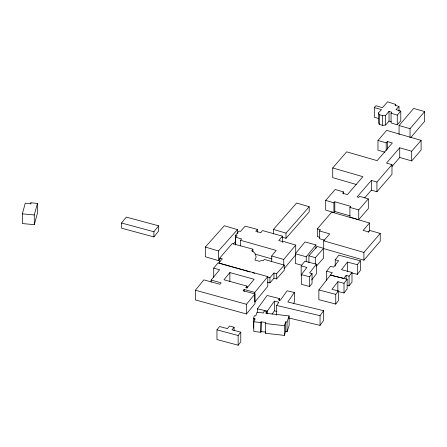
<?xml version="1.0" encoding="UTF-8"?>
<svg xmlns="http://www.w3.org/2000/svg" width="447" height="447" viewBox="0 0 447 447"><rect width="100%" height="100%" fill="white"/><g stroke="black" fill="none" stroke-linecap="round" stroke-linejoin="round"><path stroke-width="0.67" d="M30.877 202.793L30.647 203.67L25.278 203.173L22.35 213.856L22.35 223.556L34.285 224.662L37.447 213.102L37.447 203.402L30.877 202.793L30.877 204.178M34.285 224.662L34.285 214.962L37.447 203.402M253.449 318.465L254.365 315.761L255.779 315.923L257.025 312.252L263.59 313.001L264.138 310.989L266.378 311.537L265.848 313.263L289.12 315.917L289.12 325.617L287.041 331.741L285.605 331.573L284.314 335.395L265.395 333.233L265.395 323.533L265.775 322.41L261.104 321.885L260.875 332.272L253.807 331.467L253.807 321.767L254.868 318.622L253.449 318.465L253.449 328.165M260.875 332.272L261.104 321.885M265.395 333.233L265.775 332.11L261.104 331.585M284.314 335.395L284.314 325.695L285.605 321.874L287.041 322.041L289.12 315.917M257.388 312.336L257.388 308.871L267.127 295.484L279.347 298.546L278.442 299.898L280.286 300.323L287.153 290.79L294.349 292.494L294.349 302.194L293.198 303.871M294.349 292.494L287.829 301.988L323.594 310.71L323.594 320.41L320.052 325.371L288.846 318.018M276.632 315.141L276.632 305.441L278.844 302.239L274.38 301.149L267.334 311.056L267.334 313.828M272.033 314.152L274.38 310.849L274.38 301.149M320.052 325.371L320.052 315.671L323.594 310.71M374.301 107.576L376.044 105.738L382.453 107.699L387.583 101.793L395.74 104.464L395.047 105.308L398.998 106.431L396.008 109.588L400.78 111.135L400.78 120.835L397.266 124.819L391.069 122.897L391.069 113.197L391.784 112.253L389.041 111.387L385.66 115.298L385.66 124.998L382.66 125.378L379.419 124.395L378.358 122.707L378.358 113.007L381.509 109.593L374.301 107.576L374.301 117.276L378.235 118.377M219.74 261.925L219.74 258.042L232.228 243.559L252.901 249.175L251.717 250.728L253.723 252.047L255.304 253.874L256.148 256.991L254.919 260.02L259.5 261.327L261.238 260.59L263.317 260.512L264.356 259.416L284.242 265.127L284.242 270.301L276.576 278.934L273.972 278.185L269.927 282.89L267.267 282.124M301.172 265.887L304.888 261.193L316.353 264.183L309.57 272.966L312.062 273.659L312.062 283.359L309.642 286.482L301.356 284.32L301.356 274.62L306.905 267.435L301.172 265.887L301.172 275.587M311.688 279.923L316.353 273.882L316.353 264.183M309.642 286.482L309.642 276.782L312.062 273.659M335.222 266.049L335.222 259.813L338.82 255.192L360.338 260.791L360.338 270.491L357.315 274.38L351.37 272.832M326.651 280.213L326.651 271.206L330.473 266.289L333.646 267.116L338.636 260.702L335.222 259.813M360.338 260.791L357.315 264.68L347.408 262.098L341.508 269.686L351.99 272.419L349.073 276.162L346.146 275.397L343.804 278.397L330.411 275.117L347.14 279.274L344.006 283.303L337.871 281.699L331.942 289.326L338.362 291.003L338.362 300.702L335.753 304.061L318.867 299.663L318.867 289.963L332.305 272.681L326.651 271.206M335.753 304.061L335.753 294.361L338.362 291.003M347.319 285.404L349.073 285.862L351.99 282.118L351.99 272.419M337.871 281.699L337.871 291.399L344.006 293.003L347.14 288.974L347.14 279.274M271.687 261.584L271.687 256.042L276.173 250.404L240.503 240.302L240.503 245.844M234.099 327.26L232.027 329.841L240.782 332.194L240.782 341.894L238.139 345.207L216.963 339.547L216.963 329.841L219.606 326.528L227.45 328.623L229.529 326.025L234.099 327.26L234.099 330.724M238.139 345.207L238.139 335.507L240.782 332.194M153.902 236.921L153.902 231.747L158.663 225.83L126.283 217.102L121.523 223.008L121.523 228.182L153.902 236.921L158.663 231.004L158.663 225.83M301.742 265.227L295.333 263.479L295.333 253.779L305.005 241.928L315.912 244.911L315.912 248.376M213.722 277.14L213.722 268.133L218.013 262.897L267.787 276.598L254.784 292.405L244.135 289.466L243.134 290.695L254.969 293.953L254.969 303.653L246.459 313.984L195.367 299.915L195.367 290.215L203.866 279.878L219.89 284.286L221.092 282.822L211.124 280.073L211.124 282.152M246.912 286.091L245.705 287.561L247.035 287.924L254.164 279.269L229.87 272.581L223.964 279.766L246.912 286.091L246.912 288.17M306.229 261.607L306.229 256.757L315.912 244.911M211.124 280.073L219.617 269.759L213.722 268.133M246.459 313.984L246.459 304.284L254.969 293.953M235.563 244.939L235.563 235.239L239.005 231.077L240.436 231.451L245.168 226.148L257.433 229.412L257.433 232.183M283.761 264.965L283.761 259.422L295.724 245.101L283.711 241.497L283.409 241.849L278.738 240.542L282.476 236.156L262.445 230.551L260.791 232.703L255.807 231.267L257.433 229.412M284.203 268.591L295.724 254.801M240.503 240.302L241.637 238.961L235.636 237.234L235.636 244.855M399.065 134.547L399.065 125.54L413.676 108.437L424.65 111.571L424.65 121.271L410.927 137.341M410.039 137.687L410.039 128.68L424.65 111.571M269.927 282.89L269.927 277.716L273.972 273.011L276.576 273.76L284.242 265.127M319.868 237.34L317.325 236.608L317.325 228.847L331.735 212.129L369.507 223.008L369.507 230.769L368.149 232.345M324.595 240.168L319.499 238.692L319.499 230.931L320.505 229.758L317.325 228.847M369.507 223.008L363.165 230.367L368.406 231.876L369.675 230.406L380.224 233.451L380.224 241.212L363.908 260.176L323.712 248.593L323.712 240.832L329.696 233.882L319.499 230.931M363.908 260.176L363.908 252.415L380.224 233.451M356.192 184.443L332.73 177.655L332.73 167.955L346.66 151.829L377.095 160.641L392.343 143.001L387.331 141.554L386.208 142.85L386.208 150.471M384.94 152.181L377.966 150.164L377.966 140.464L386.672 130.384L421.096 140.347L421.096 150.047L411.687 160.926L399.73 157.467L391.974 166.435M421.096 140.347L411.687 151.226L399.73 147.767L386.499 163.071L391.974 164.652L376.927 182.063L371.362 180.448L357.131 196.909L358.678 197.356L359.567 196.345L368.306 198.876L368.306 208.576L358.734 219.645L349.928 217.097L349.928 207.397L350.811 206.397L334.809 201.765L334.809 211.465L333.909 212.498L325.701 210.118L325.701 200.418L335.149 189.506L343.614 191.953L342.542 193.193L347.408 194.601L362.897 176.688L332.73 167.955M364.691 197.865L371.362 190.148L371.362 180.448M358.734 219.645L358.734 209.945L368.306 198.876M371.362 190.148L376.927 191.763L391.974 174.352L391.974 164.652M385.66 124.998L389.041 121.087L389.041 111.387M333.909 212.498L333.909 202.798L334.809 201.765M273.413 233.954L273.413 229.423L296.612 203.033L309.201 206.737L309.201 211.912L286.002 238.301L282.023 237.133M286.002 238.301L286.002 233.127L309.201 206.737M397.266 124.819L397.266 115.119L400.78 111.135M308.905 262.713L308.905 255.785L317.202 246.453L323.594 248.348L323.594 258.048L316.213 266.345M315.291 263.92L315.291 257.684L323.594 248.348M220.315 258.573L218.46 260.651L205.335 256.74L205.335 247.04L224.338 225.729L237.452 229.646L237.452 233.803M218.46 260.651L218.46 250.951L237.452 229.646M233.284 244.023L235.597 241.425M235.636 237.234L237.089 235.776L235.563 235.239M378.358 113.007L379.419 114.695L382.66 115.678L385.66 115.298M22.35 213.856L34.285 214.962M253.807 321.767L260.875 322.572M265.395 323.533L284.314 325.695M257.388 308.871L267.334 311.056M276.632 305.441L320.052 315.671M274.38 310.849L276.933 311.47M301.356 274.62L309.642 276.782M318.867 289.963L335.753 294.361M216.963 329.841L238.139 335.507M121.523 223.008L153.902 231.747M295.333 253.779L306.229 256.757M246.286 286.801L247.599 287.158M195.367 290.215L246.459 304.284M271.687 256.042L283.761 259.422M255.036 254.114L272.206 258.981M399.065 125.54L410.039 128.68M323.712 240.832L363.908 252.415M249.99 271.977L218.762 262.992L222.36 258.802L219.74 258.042M252.65 272.743L254.645 273.318M267.267 276.95L269.927 277.716M377.966 140.464L386.208 142.85M325.701 200.418L333.909 202.798M349.928 207.397L358.734 209.945M334.809 211.465L350.141 215.901M273.413 229.423L286.002 233.127M308.905 255.785L315.291 257.684M205.335 247.04L218.46 250.951M391.069 113.197L397.266 115.119M389.041 121.087L391.237 121.78M411.687 151.226L411.687 160.926M399.73 147.767L399.73 157.467M398.998 106.431L398.998 111.281M395.74 104.464L395.74 105.85M387.331 141.554L387.331 149.175M382.66 115.678L382.66 125.378M379.419 114.695L379.419 124.395M376.927 182.063L376.927 191.763M357.315 264.68L357.315 274.38M349.073 276.162L349.073 285.862M347.408 262.098L347.408 271.798M346.146 275.397L346.146 278.861M344.006 283.303L344.006 293.003M343.614 191.953L343.614 194.032M295.724 245.101L295.724 253.415M287.041 322.041L287.041 331.741M285.605 321.874L285.605 331.573M282.476 236.156L282.476 242.391M279.347 298.546L279.347 300.624M276.576 273.76L276.576 278.934M273.972 273.011L273.972 278.185M267.787 276.598L267.787 286.298L254.784 302.105L254.784 292.405M266.378 311.537L266.378 313.615M254.868 318.622L254.868 320.007M252.901 249.175L252.901 251.762M244.135 289.466L244.135 291.545M229.87 272.581L229.87 281.588"/></g></svg>
